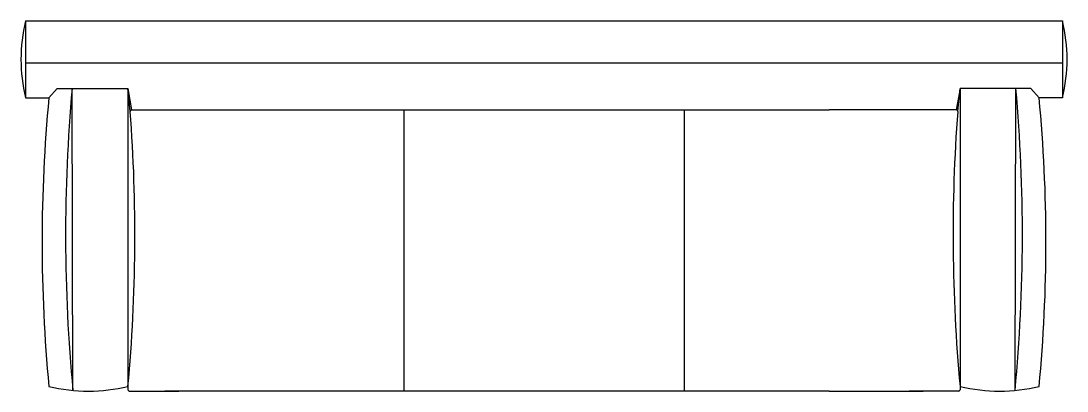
# Model space of a CAD drawing. Header units: millimetres. Extents: x 421 to 3085, y -1408 to 277.
# Drawn here: x 2711.5 to 2936.2, y -199.8 to -120.3 of the extents above; entities that cross this region are included whole.
import ezdxf

# ---------------------------------------------------------------- set-up
doc = ezdxf.new("R2010")
doc.units = ezdxf.units.MM

msp = doc.modelspace()

# ---------------------------------------------------------------- linework, layer by layer
at = {"color": 18, "true_color": 0x000000}
for p, q in [((2712.47, -120.33), (2935.25, -120.33)), ((2712.47, -120.33), (2712.47, -136.83)), ((2935.25, -120.33), (2935.25, -136.83)), ((2712.47, -129.33), (2935.25, -129.33)), ((2717.47, -136.83), (2719.29, -134.83)), ((2719.29, -134.83), (2734.47, -134.83)), ((2722.64, -199.68), (2722.47, -134.83)), ((2734.47, -134.83), (2734.47, -198.83)), ((2734.47, -134.83), (2735.26, -139.43)), ((2734.96, -139.73), (2734.47, -134.83)), ((2913.25, -134.83), (2912.45, -139.43)), ((2912.75, -139.73), (2913.25, -134.83)), ((2913.25, -134.83), (2913.25, -198.83)), ((2928.43, -134.83), (2913.25, -134.83)), ((2925.08, -199.68), (2925.25, -134.83)), ((2930.25, -136.83), (2928.43, -134.83)), ((2712.47, -136.83), (2717.47, -136.83)), ((2935.25, -136.83), (2930.25, -136.83)), ((2735.26, -139.43), (2885.16, -139.43)), ((2793.76, -139.43), (2793.76, -199.83)), ((2853.96, -139.43), (2853.96, -199.83)), ((2912.45, -139.43), (2885.16, -139.43)), ((2734.47, -198.83), (2734.47, -199.53)), ((2734.77, -199.83), (2745.43, -199.83)), ((2885.16, -199.83), (2742.37, -199.83)), ((2885.16, -199.83), (2905.34, -199.83)), ((2912.95, -199.83), (2902.29, -199.83)), ((2913.25, -198.83), (2913.25, -199.53))]:
    msp.add_line(p, q, dxfattribs=at)
for centre, radius, start, end in [((2746, -128.58), 34.53, 166.1775, 193.8225), ((2901.72, -128.58), 34.53, 346.1775, 13.8225), ((3073.89, -166.34), 352.83, 174.8766, 185.4221), ((2573.82, -166.34), 352.83, 354.5779, 5.1234), ((3045.84, -167.83), 329.83, 174.6069, 185.3931), ((2601.88, -167.83), 329.83, 354.6069, 5.3931), ((2383.13, -166.33), 352.83, 354.7149, 4.3203), ((2735.26, -139.73), 0.3, 90, 184.3203), ((3264.58, -166.33), 352.83, 175.6797, 185.2851), ((2912.45, -139.73), 0.3, 355.6797, 90), ((2725.97, -163.2), 36.63, 256.5803, 283.4197), ((2734.77, -199.53), 0.3, 180, 270), ((2912.95, -199.53), 0.3, 270, 0), ((2921.75, -163.2), 36.63, 256.5803, 283.4197)]:
    msp.add_arc(centre, radius, start, end, dxfattribs=at)

doc.saveas('drawing.dxf')
